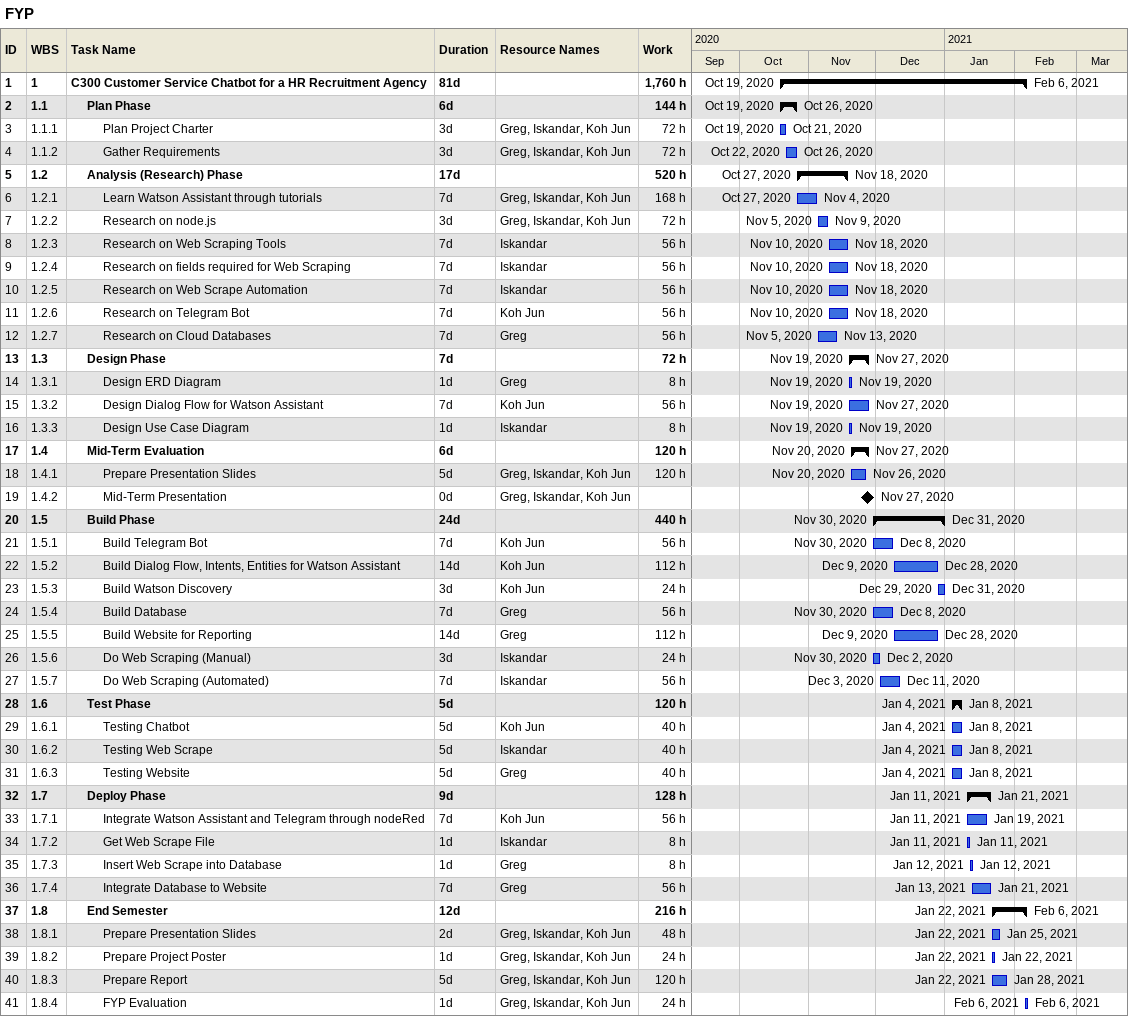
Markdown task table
FYP

| ID | WBS | Task | Duration | Start | Finish | Resources | Work (h) |
|---|---|---|---|---|---|---|---|
| 1 | 1 | **C300 Customer Service Chatbot for a HR Recruitment Agency** | 81d | 2020-10-19 | 2021-02-06 |  | 1760 |
| 2 | 1.1 | **Plan Phase** | 6d | 2020-10-19 | 2020-10-26 |  | 144 |
| 3 | 1.1.1 | Plan Project Charter | 3d | 2020-10-19 | 2020-10-21 | Greg, Iskandar, Koh Jun | 72 |
| 4 | 1.1.2 | Gather Requirements | 3d | 2020-10-22 | 2020-10-26 | Greg, Iskandar, Koh Jun | 72 |
| 5 | 1.2 | **Analysis (Research) Phase** | 17d | 2020-10-27 | 2020-11-18 |  | 520 |
| 6 | 1.2.1 | Learn Watson Assistant through tutorials | 7d | 2020-10-27 | 2020-11-04 | Greg, Iskandar, Koh Jun | 168 |
| 7 | 1.2.2 | Research on node.js | 3d | 2020-11-05 | 2020-11-09 | Greg, Iskandar, Koh Jun | 72 |
| 8 | 1.2.3 | Research on Web Scraping Tools | 7d | 2020-11-10 | 2020-11-18 | Iskandar | 56 |
| 9 | 1.2.4 | Research on fields required for Web Scraping | 7d | 2020-11-10 | 2020-11-18 | Iskandar | 56 |
| 10 | 1.2.5 | Research on Web Scrape Automation | 7d | 2020-11-10 | 2020-11-18 | Iskandar | 56 |
| 11 | 1.2.6 | Research on Telegram Bot | 7d | 2020-11-10 | 2020-11-18 | Koh Jun | 56 |
| 12 | 1.2.7 | Research on Cloud Databases | 7d | 2020-11-05 | 2020-11-13 | Greg | 56 |
| 13 | 1.3 | **Design Phase** | 7d | 2020-11-19 | 2020-11-27 |  | 72 |
| 14 | 1.3.1 | Design ERD Diagram | 1d | 2020-11-19 | 2020-11-19 | Greg | 8 |
| 15 | 1.3.2 | Design Dialog Flow for Watson Assistant | 7d | 2020-11-19 | 2020-11-27 | Koh Jun | 56 |
| 16 | 1.3.3 | Design Use Case Diagram | 1d | 2020-11-19 | 2020-11-19 | Iskandar | 8 |
| 17 | 1.4 | **Mid-Term Evaluation** | 6d | 2020-11-20 | 2020-11-27 |  | 120 |
| 18 | 1.4.1 | Prepare Presentation Slides | 5d | 2020-11-20 | 2020-11-26 | Greg, Iskandar, Koh Jun | 120 |
| 19 | 1.4.2 | Mid-Term Presentation | 0d | 2020-11-27 | 2020-11-27 | Greg, Iskandar, Koh Jun |  |
| 20 | 1.5 | **Build Phase** | 24d | 2020-11-30 | 2020-12-31 |  | 440 |
| 21 | 1.5.1 | Build Telegram Bot | 7d | 2020-11-30 | 2020-12-08 | Koh Jun | 56 |
| 22 | 1.5.2 | Build Dialog Flow, Intents, Entities for Watson Assistant | 14d | 2020-12-09 | 2020-12-28 | Koh Jun | 112 |
| 23 | 1.5.3 | Build Watson Discovery | 3d | 2020-12-29 | 2020-12-31 | Koh Jun | 24 |
| 24 | 1.5.4 | Build Database | 7d | 2020-11-30 | 2020-12-08 | Greg | 56 |
| 25 | 1.5.5 | Build Website for Reporting | 14d | 2020-12-09 | 2020-12-28 | Greg | 112 |
| 26 | 1.5.6 | Do Web Scraping (Manual) | 3d | 2020-11-30 | 2020-12-02 | Iskandar | 24 |
| 27 | 1.5.7 | Do Web Scraping (Automated) | 7d | 2020-12-03 | 2020-12-11 | Iskandar | 56 |
| 28 | 1.6 | **Test Phase** | 5d | 2021-01-04 | 2021-01-08 |  | 120 |
| 29 | 1.6.1 | Testing Chatbot | 5d | 2021-01-04 | 2021-01-08 | Koh Jun | 40 |
| 30 | 1.6.2 | Testing Web Scrape | 5d | 2021-01-04 | 2021-01-08 | Iskandar | 40 |
| 31 | 1.6.3 | Testing Website | 5d | 2021-01-04 | 2021-01-08 | Greg | 40 |
| 32 | 1.7 | **Deploy Phase** | 9d | 2021-01-11 | 2021-01-21 |  | 128 |
| 33 | 1.7.1 | Integrate Watson Assistant and Telegram through nodeRed | 7d | 2021-01-11 | 2021-01-19 | Koh Jun | 56 |
| 34 | 1.7.2 | Get Web Scrape File | 1d | 2021-01-11 | 2021-01-11 | Iskandar | 8 |
| 35 | 1.7.3 | Insert Web Scrape into Database | 1d | 2021-01-12 | 2021-01-12 | Greg | 8 |
| 36 | 1.7.4 | Integrate Database to Website | 7d | 2021-01-13 | 2021-01-21 | Greg | 56 |
| 37 | 1.8 | **End Semester** | 12d | 2021-01-22 | 2021-02-06 |  | 216 |
| 38 | 1.8.1 | Prepare Presentation Slides | 2d | 2021-01-22 | 2021-01-25 | Greg, Iskandar, Koh Jun | 48 |
| 39 | 1.8.2 | Prepare Project Poster | 1d | 2021-01-22 | 2021-01-22 | Greg, Iskandar, Koh Jun | 24 |
| 40 | 1.8.3 | Prepare Report | 5d | 2021-01-22 | 2021-01-28 | Greg, Iskandar, Koh Jun | 120 |
| 41 | 1.8.4 | FYP Evaluation | 1d | 2021-02-06 | 2021-02-06 | Greg, Iskandar, Koh Jun | 24 |
